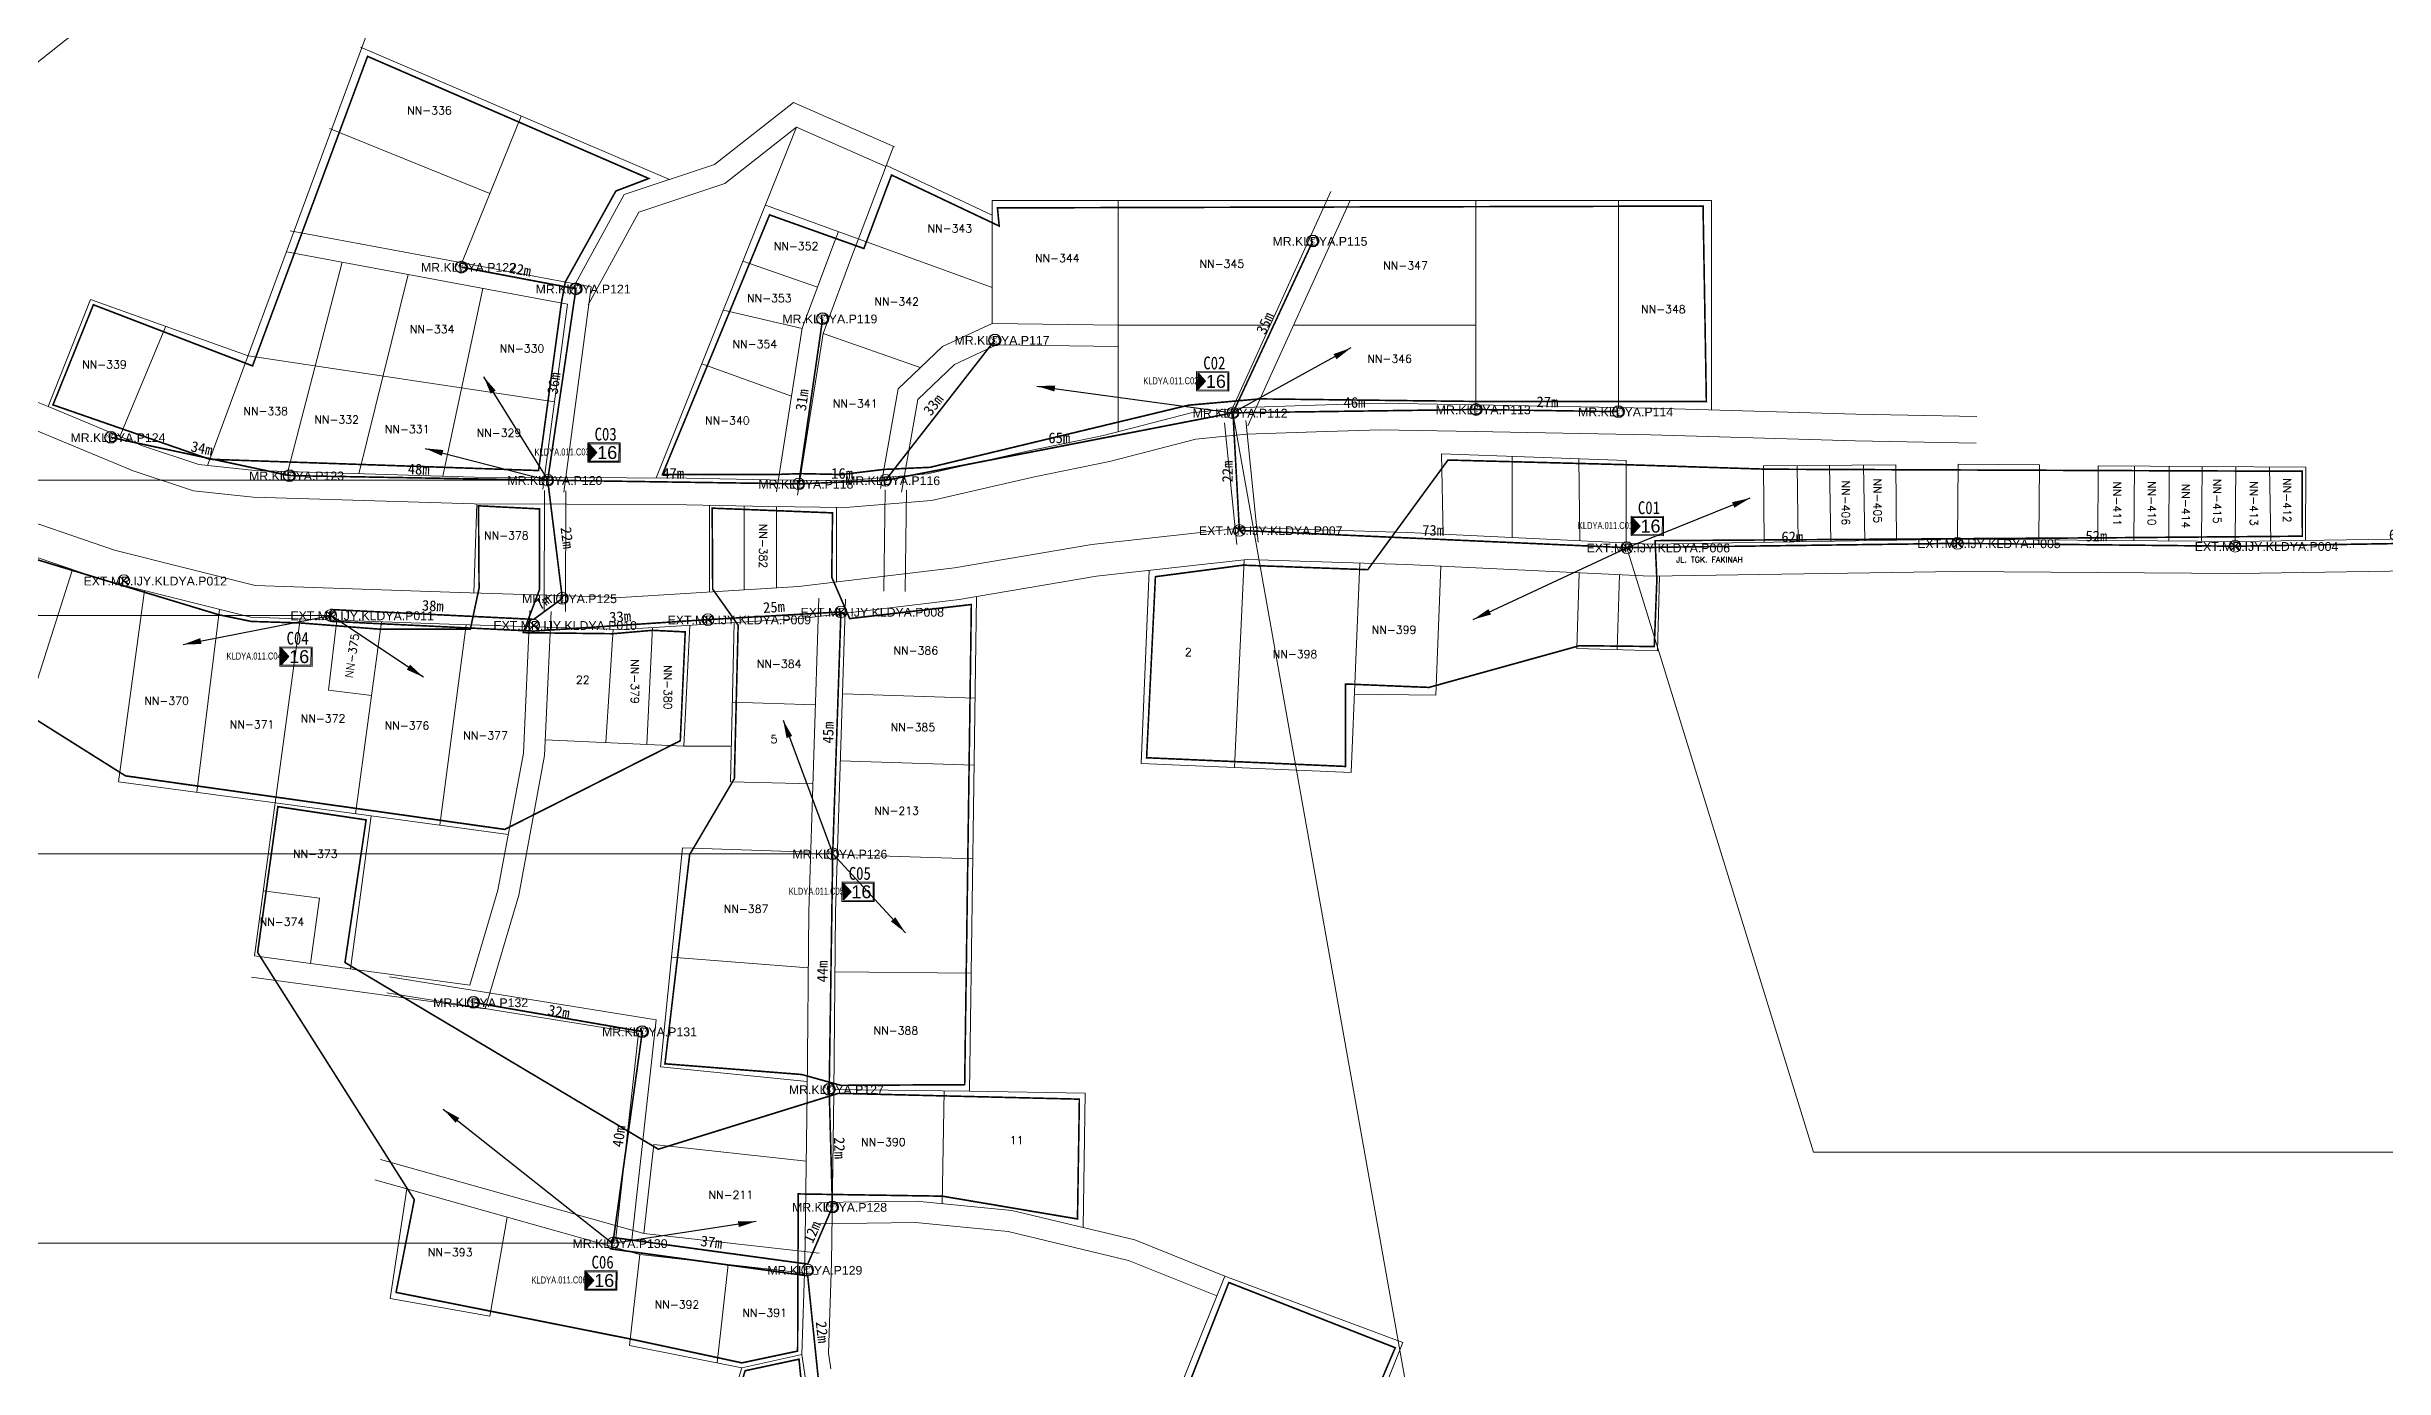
# Model space of a CAD drawing. Header units: millimetres. Extents: x 1060 to 24323, y -9832 to -6451.
# Drawn here: x 9547.8 to 9986, y -9070.9 to -8823.2 of the extents above; entities that cross this region are included whole.
import ezdxf
from ezdxf.enums import TextEntityAlignment as Align

# ---------------------------------------------------------------- set-up
doc = ezdxf.new("R2010")
doc.units = ezdxf.units.MM
doc.linetypes.add('PHANTOM2', pattern=[1.25, 0.625, -0.125, 0.125, -0.125, 0.125, -0.125])
for name, color, linetype, lineweight in [('Basic Map', 105, 'Continuous', 15), ('EXT POLE', 1, 'Continuous', 5), ('FAT', 30, 'Continuous', 5), ('FAT AREA', 134, 'PHANTOM2', 40), ('FAT_Info', 170, 'Continuous', 0), ('FO 24 CORE LINE C - FDT 1', 90, 'Continuous', 35), ('Garis Jalan', 225, 'Continuous', 15), ('Home Number', 6, 'Continuous', 5), ('JALAN', 7, 'Continuous', 25), ('NEW POLE 7m(3 inches)', 4, 'Continuous', 5), ('POLE ID', 1, 'Continuous', 5), ('SLING WIRE', 4, 'Continuous', 50), ('TEE RADIUS', 170, 'Continuous', 0)]:
    doc.layers.add(name, color=color, linetype=linetype, lineweight=lineweight)
doc.layers.add('DIMENSI', color=7, linetype='Continuous')
doc.layers.add('NEW POLE 7M 2.5INCH', color=212, linetype='Continuous')
doc.styles.add('Annotative', font='SimSun.ttf')
doc.styles.add('FS', font='SimSun.ttf', dxfattribs={"width": 0.7})
doc.styles.add('Mark', font='arial.ttf', dxfattribs={"width": 0.8, "height": 2.5})
doc.styles.add('Notes', font='arial.ttf', dxfattribs={"height": 3})
doc.styles.get("Standard").update_dxf_attribs({"font": 'simplex.shx'})
doc.styles.add('Title Block 3', font='dgn003.shx')
doc.styles.add('Title Block v21 - Default$0$Standard', font='arial.ttf')
doc.dimstyles.new('emr standard', dxfattribs={"dimtxt": 2, "dimasz": 0, "dimexe": 1.25, "dimexo": 0.0625, "dimtad": 1, "dimdec": 0, "dimzin": 1, "dimdsep": 46, "dimtxsty": 'Annotative', "dimblk": 'ARCHTICK', "dimcen": 0, "dimse1": 1, "dimse2": 1, "dimsd1": 1, "dimsd2": 1, "dimclrt": 256, "dimadec": 0, "dimazin": 0, "dimtfac": 1, "dimtdec": 0, "dimtmove": 2, "dimatfit": 3, "dimfxl": 1, "dimfxlon": 1, "dimtzin": 0, "dimarcsym": 0})

# ---------------------------------------------------------------- blocks, each defined once
blk = doc.blocks.new('*U54')
at = {"color": 0, "linetype": 'ByBlock', "lineweight": -2}
for points in [[(-1.58, 1.58), (1.58, -1.58)], [(-1.58, -1.58), (1.58, 1.58)]]:
    blk.add_lwpolyline(points, dxfattribs=at)
blk.add_circle((0, 0), 2.24, dxfattribs=at)
blk = doc.blocks.new('*U41')
at = {"color": 0, "linetype": 'ByBlock', "lineweight": -2}
blk.add_circle((0, 0), 2.24, dxfattribs=at)
at = {"color": 0, "linetype": 'ByBlock', "lineweight": -2, "style": 'Title Block 3', "width": 0.799091}
for s, p in [('NP7', (0, 0.62)), ("3'", (0, -1.27))]:
    blk.add_text(s, height=1.488, dxfattribs=at).set_placement(p, align=Align.MIDDLE_CENTER)
blk = doc.blocks.new('FAT')
h = blk.add_hatch(color=2)
h.dxf.hatch_style = 1
h.paths.add_polyline_path([(-4.25, 2), (-4.25, -2), (-2.4, 0)])
for points in [[(-4.5, 2.25), (3, 2.25), (3, -2.25), (-4.5, -2.25)], [(-4.25, 2), (2.75, 2), (2.75, -2), (-4.25, -2)]]:
    blk.add_lwpolyline(points, close=True)
at = {"color": 2}
blk.add_lwpolyline([(-4.25, 2), (-4.25, -2), (-2.4, 0)], close=True, dxfattribs=at)
at = {"color": 7}
blk.add_attdef('FAT', text='', height=3, dxfattribs=at).set_placement((0.18, 0), align=Align.MIDDLE_CENTER)
blk = doc.blocks.new('_ArchTick')
at = {"color": 0, "linetype": 'ByBlock', "const_width": 0.15}
blk.add_lwpolyline([(-0.5, -0.5), (0.5, 0.5)], dxfattribs=at)
blk = doc.blocks.new('*D1730')
at = {"layer": 'Defpoints', "color": 0, "transparency": 16777216}
for p in [(9958.09, -8916.3), (9958.09, -8916.81), (10019.86, -8915.79)]:
    blk.add_point(p, dxfattribs=at)
at = {"layer": 'DIMENSI', "transparency": 16777216, "insert": (9988.97, -8914.67), "char_height": 2, "attachment_point": 5, "style": 'Annotative'}
blk.add_mtext('62m', dxfattribs=at)
blk = doc.blocks.new('*D1731')
at = {"layer": 'Defpoints', "color": 0, "transparency": 16777216}
for p in [(9906.05, -8916.28), (9906.05, -8916.54), (9958.09, -8916.81)]:
    blk.add_point(p, dxfattribs=at)
at = {"layer": 'DIMENSI', "transparency": 16777216, "insert": (9932.07, -8914.92), "char_height": 2, "attachment_point": 5, "style": 'Annotative'}
blk.add_mtext('52m', dxfattribs=at)
blk = doc.blocks.new('*D1732')
at = {"layer": 'Defpoints', "color": 0, "transparency": 16777216}
for p in [(9844.06, -8916.68), (9844.06, -8917.09), (9906.05, -8916.28)]:
    blk.add_point(p, dxfattribs=at)
at = {"layer": 'DIMENSI', "transparency": 16777216, "insert": (9875.06, -8915.06), "char_height": 2, "attachment_point": 5, "style": 'Annotative'}
blk.add_mtext('62m', dxfattribs=at)
blk = doc.blocks.new('*D1733')
at = {"layer": 'Defpoints', "color": 0, "transparency": 16777216}
for p in [(9771.41, -8913.85), (9771.41, -8915.47), (9844.06, -8917.09)]:
    blk.add_point(p, dxfattribs=at)
at = {"layer": 'DIMENSI', "transparency": 16777216, "insert": (9807.73, -8913.84), "char_height": 2, "attachment_point": 5, "style": 'Annotative'}
blk.add_mtext('73m', dxfattribs=at)
blk = doc.blocks.new('*D1734')
at = {"layer": 'Defpoints', "color": 0, "transparency": 16777216}
for p in [(9770.21, -8891.81), (9770.81, -8891.81), (9771.41, -8913.85)]:
    blk.add_point(p, dxfattribs=at)
at = {"layer": 'DIMENSI', "transparency": 16777216, "insert": (9769.18, -8902.83), "char_height": 2, "attachment_point": 5, "rotation": 90, "style": 'Annotative'}
blk.add_mtext('22m', dxfattribs=at)
blk = doc.blocks.new('*D1735')
at = {"layer": 'Defpoints', "color": 0, "transparency": 16777216}
for p in [(9770.21, -8891.81), (9705.06, -8898.14), (9705.06, -8904.47)]:
    blk.add_point(p, dxfattribs=at)
at = {"layer": 'DIMENSI', "transparency": 16777216, "insert": (9737.64, -8896.52), "char_height": 2, "attachment_point": 5, "style": 'Annotative'}
blk.add_mtext('65m', dxfattribs=at)
blk = doc.blocks.new('*D1736')
at = {"layer": 'Defpoints', "color": 0, "transparency": 16777216}
for p in [(9688.8, -8904.8), (9705.06, -8904.47), (9688.8, -8905.13)]:
    blk.add_point(p, dxfattribs=at)
at = {"layer": 'DIMENSI', "transparency": 16777216, "insert": (9696.93, -8903.18), "char_height": 2, "attachment_point": 5, "style": 'Annotative'}
blk.add_mtext('16m', dxfattribs=at)
blk = doc.blocks.new('*D1737')
at = {"layer": 'Defpoints', "color": 0, "transparency": 16777216}
for p in [(9641.74, -8904.44), (9641.74, -8904.78), (9688.8, -8905.13)]:
    blk.add_point(p, dxfattribs=at)
at = {"layer": 'DIMENSI', "transparency": 16777216, "insert": (9665.27, -8903.16), "char_height": 2, "attachment_point": 5, "style": 'Annotative'}
blk.add_mtext('47m', dxfattribs=at)
blk = doc.blocks.new('*D1738')
at = {"layer": 'Defpoints', "color": 0, "transparency": 16777216}
for p in [(9641.74, -8904.44), (9644.48, -8926.59), (9645.15, -8926.51)]:
    blk.add_point(p, dxfattribs=at)
at = {"layer": 'DIMENSI', "transparency": 16777216, "insert": (9645.39, -8915.23), "char_height": 2, "attachment_point": 5, "rotation": 277.0638, "style": 'Annotative'}
blk.add_mtext('22m', dxfattribs=at)
blk = doc.blocks.new('*D1739')
at = {"layer": 'Defpoints', "color": 0, "transparency": 16777216}
for p in [(9644.48, -8926.59), (9639.12, -8930.52), (9639.12, -8930.52)]:
    blk.add_point(p, dxfattribs=at)
at = {"layer": 'DIMENSI', "transparency": 16777216, "insert": (9640.84, -8927.24), "char_height": 2, "attachment_point": 5, "rotation": 36.2073, "style": 'Annotative'}
blk.add_mtext('7m', dxfattribs=at)
blk = doc.blocks.new('*D1740')
at = {"layer": 'Defpoints', "color": 0, "transparency": 16777216}
for p in [(9601.12, -8928.68), (9601.12, -8928.68), (9639.12, -8930.52)]:
    blk.add_point(p, dxfattribs=at)
at = {"layer": 'DIMENSI', "transparency": 16777216, "insert": (9620.2, -8927.98), "char_height": 2, "attachment_point": 5, "rotation": 357.2395, "style": 'Annotative'}
blk.add_mtext('38m', dxfattribs=at)
blk = doc.blocks.new('*D1741')
at = {"layer": 'Defpoints', "color": 0, "transparency": 16777216}
for p in [(9671.78, -8930.56), (9671.78, -8930.56), (9639.07, -8932.72)]:
    blk.add_point(p, dxfattribs=at)
at = {"layer": 'DIMENSI', "transparency": 16777216, "insert": (9655.31, -8930.02), "char_height": 2, "attachment_point": 5, "rotation": 3.7721, "style": 'Annotative'}
blk.add_mtext('33m', dxfattribs=at)
blk = doc.blocks.new('*D1742')
at = {"layer": 'Defpoints', "color": 0, "transparency": 16777216}
for p in [(9671.78, -8930.56), (9696.71, -8929.12), (9696.71, -8929.12)]:
    blk.add_point(p, dxfattribs=at)
at = {"layer": 'DIMENSI', "transparency": 16777216, "insert": (9684.15, -8928.22), "char_height": 2, "attachment_point": 5, "rotation": 3.3059, "style": 'Annotative'}
blk.add_mtext('25m', dxfattribs=at)
blk = doc.blocks.new('*D1743')
at = {"layer": 'Defpoints', "color": 0, "transparency": 16777216}
for p in [(9696.71, -8929.12), (9695.17, -8974.45), (9695.17, -8974.45)]:
    blk.add_point(p, dxfattribs=at)
at = {"layer": 'DIMENSI', "transparency": 16777216, "insert": (9694.32, -8951.73), "char_height": 2, "attachment_point": 5, "rotation": 88.0659, "style": 'Annotative'}
blk.add_mtext('45m', dxfattribs=at)
blk = doc.blocks.new('*D1744')
at = {"layer": 'Defpoints', "color": 0, "transparency": 16777216}
for p in [(9695.17, -8974.45), (9694.51, -9018.59), (9694.51, -9018.59)]:
    blk.add_point(p, dxfattribs=at)
at = {"layer": 'DIMENSI', "transparency": 16777216, "insert": (9693.22, -8996.5), "char_height": 2, "attachment_point": 5, "rotation": 89.1407, "style": 'Annotative'}
blk.add_mtext('44m', dxfattribs=at)
blk = doc.blocks.new('*D1745')
at = {"layer": 'Defpoints', "color": 0, "transparency": 16777216}
for p in [(9694.51, -9018.59), (9695.11, -9040.65), (9695.14, -9040.65)]:
    blk.add_point(p, dxfattribs=at)
at = {"layer": 'DIMENSI', "transparency": 16777216, "insert": (9696.46, -9029.58), "char_height": 2, "attachment_point": 5, "rotation": 271.5536, "style": 'Annotative'}
blk.add_mtext('22m', dxfattribs=at)
blk = doc.blocks.new('*D1746')
at = {"layer": 'Defpoints', "color": 0, "transparency": 16777216}
for p in [(9695.11, -9040.65), (9690.48, -9051.34), (9690.48, -9051.34)]:
    blk.add_point(p, dxfattribs=at)
at = {"layer": 'DIMENSI', "transparency": 16777216, "insert": (9691.3, -9045.35), "char_height": 2, "attachment_point": 5, "rotation": 66.5608, "style": 'Annotative'}
blk.add_mtext('12m', dxfattribs=at)
blk = doc.blocks.new('*D1747')
at = {"layer": 'Defpoints', "color": 0, "transparency": 16777216}
for p in [(9653.96, -9046.35), (9653.96, -9046.35), (9690.48, -9051.34)]:
    blk.add_point(p, dxfattribs=at)
at = {"layer": 'DIMENSI', "transparency": 16777216, "insert": (9672.44, -9047.23), "char_height": 2, "attachment_point": 5, "rotation": 352.2115, "style": 'Annotative'}
blk.add_mtext('37m', dxfattribs=at)
blk = doc.blocks.new('*D1748')
at = {"layer": 'Defpoints', "color": 0, "transparency": 16777216}
for p in [(9690.48, -9053.54), (9692.69, -9074.97), (9692.69, -9074.97)]:
    blk.add_point(p, dxfattribs=at)
at = {"layer": 'DIMENSI', "transparency": 16777216, "insert": (9693.2, -9064.09), "char_height": 2, "attachment_point": 5, "rotation": 275.907, "style": 'Annotative'}
blk.add_mtext('22m', dxfattribs=at)
blk = doc.blocks.new('*D1825')
at = {"layer": 'Defpoints', "color": 0, "transparency": 16777216}
for p in [(9815.79, -8891.19), (9815.79, -8891.19), (9770.21, -8891.81)]:
    blk.add_point(p, dxfattribs=at)
at = {"layer": 'DIMENSI', "transparency": 16777216, "insert": (9792.98, -8889.88), "char_height": 2, "attachment_point": 5, "rotation": 0.7827, "style": 'Annotative'}
blk.add_mtext('46m', dxfattribs=at)
blk = doc.blocks.new('*D1826')
at = {"layer": 'Defpoints', "color": 0, "transparency": 16777216}
for p in [(9815.79, -8891.19), (9842.48, -8891.59), (9842.48, -8891.59)]:
    blk.add_point(p, dxfattribs=at)
at = {"layer": 'DIMENSI', "transparency": 16777216, "insert": (9829.16, -8889.77), "char_height": 2, "attachment_point": 5, "rotation": 359.1351, "style": 'Annotative'}
blk.add_mtext('27m', dxfattribs=at)
blk = doc.blocks.new('*D1827')
at = {"layer": 'Defpoints', "color": 0, "transparency": 16777216}
for p in [(9785.18, -8859.62), (9785.18, -8859.62), (9770.21, -8891.81)]:
    blk.add_point(p, dxfattribs=at)
at = {"layer": 'DIMENSI', "transparency": 16777216, "insert": (9776.22, -8875.03), "char_height": 2, "attachment_point": 5, "rotation": 65.0664, "style": 'Annotative'}
blk.add_mtext('35m', dxfattribs=at)
blk = doc.blocks.new('*D1828')
at = {"layer": 'Defpoints', "color": 0, "transparency": 16777216}
for p in [(9725.57, -8878.18), (9725.57, -8878.18), (9705.06, -8904.47)]:
    blk.add_point(p, dxfattribs=at)
at = {"layer": 'DIMENSI', "transparency": 16777216, "insert": (9714.04, -8890.32), "char_height": 2, "attachment_point": 5, "rotation": 52.0423, "style": 'Annotative'}
blk.add_mtext('33m', dxfattribs=at)
blk = doc.blocks.new('*D1829')
at = {"layer": 'Defpoints', "color": 0, "transparency": 16777216}
for p in [(9693.29, -8874.16), (9693.29, -8874.16), (9688.8, -8905.13)]:
    blk.add_point(p, dxfattribs=at)
at = {"layer": 'DIMENSI', "transparency": 16777216, "insert": (9689.44, -8889.41), "char_height": 2, "attachment_point": 5, "rotation": 81.7398, "style": 'Annotative'}
blk.add_mtext('31m', dxfattribs=at)
blk = doc.blocks.new('*D1830')
at = {"layer": 'Defpoints', "color": 0, "transparency": 16777216}
for p in [(9625.54, -8864.51), (9647.03, -8868.57), (9647.03, -8868.57)]:
    blk.add_point(p, dxfattribs=at)
at = {"layer": 'DIMENSI', "transparency": 16777216, "insert": (9636.59, -8864.94), "char_height": 2, "attachment_point": 5, "rotation": 349.2953, "style": 'Annotative'}
blk.add_mtext('22m', dxfattribs=at)
blk = doc.blocks.new('*D1831')
at = {"layer": 'Defpoints', "color": 0, "transparency": 16777216}
for p in [(9647.03, -8868.57), (9641.74, -8904.44), (9641.86, -8904.45)]:
    blk.add_point(p, dxfattribs=at)
at = {"layer": 'DIMENSI', "transparency": 16777216, "insert": (9642.9, -8886.28), "char_height": 2, "attachment_point": 5, "rotation": 81.6068, "style": 'Annotative'}
blk.add_mtext('36m', dxfattribs=at)
blk = doc.blocks.new('*D1832')
at = {"layer": 'Defpoints', "color": 0, "transparency": 16777216}
for p in [(9559.83, -8896.42), (9593.29, -8903.65), (9593.31, -8903.58)]:
    blk.add_point(p, dxfattribs=at)
at = {"layer": 'DIMENSI', "transparency": 16777216, "insert": (9576.89, -8898.47), "char_height": 2, "attachment_point": 5, "rotation": 347.9185, "style": 'Annotative'}
blk.add_mtext('34m', dxfattribs=at)
blk = doc.blocks.new('*D1833')
at = {"layer": 'Defpoints', "color": 0, "transparency": 16777216}
for p in [(9593.31, -8903.58), (9641.74, -8904.44), (9641.74, -8904.44)]:
    blk.add_point(p, dxfattribs=at)
at = {"layer": 'DIMENSI', "transparency": 16777216, "insert": (9617.55, -8902.39), "char_height": 2, "attachment_point": 5, "rotation": 358.99, "style": 'Annotative'}
blk.add_mtext('48m', dxfattribs=at)
blk = doc.blocks.new('*D1834')
at = {"layer": 'Defpoints', "color": 0, "transparency": 16777216}
for p in [(9627.82, -9002.3), (9659.37, -9008.36), (9659.47, -9007.77)]:
    blk.add_point(p, dxfattribs=at)
at = {"layer": 'DIMENSI', "transparency": 16777216, "insert": (9643.82, -9004.03), "char_height": 2, "attachment_point": 5, "rotation": 350.2038, "style": 'Annotative'}
blk.add_mtext('32m', dxfattribs=at)
blk = doc.blocks.new('*D1835')
at = {"layer": 'Defpoints', "color": 0, "transparency": 16777216}
for p in [(9659.47, -9007.77), (9653.96, -9047.45), (9653.96, -9047.45)]:
    blk.add_point(p, dxfattribs=at)
at = {"layer": 'DIMENSI', "transparency": 16777216, "insert": (9655.1, -9027.38), "char_height": 2, "attachment_point": 5, "rotation": 82.0937, "style": 'Annotative'}
blk.add_mtext('40m', dxfattribs=at)

msp = doc.modelspace()

# ---------------------------------------------------------------- linework, layer by layer
at = {"layer": 'Basic Map'}
msp.add_line((9628.42, -8908.86), (9627.91, -8925.56), dxfattribs=at)
for points in [[(9577.95, -8901.68), (9614.54, -8802.68)], [(9606.65, -8823.3), (9664.55, -8848.09)], [(9600.82, -8838.54), (9630.87, -8850.74)], [(9625.61, -8863.7), (9636.77, -8836.2)], [(9688.4, -8838.29), (9662.09, -8904.02)], [(9699.98, -8859.23), (9706.57, -8841.91)], [(9705.23, -8845.44), (9725.04, -8854.79)], [(9725.04, -8852.01), (9859.92, -8852.01)], [(9725.04, -8875.06), (9725.04, -8852.01)], [(9748.67, -8895.34), (9748.67, -8852.01)], [(9815.72, -8890.29), (9815.72, -8852.01)], [(9842.46, -8890.8), (9842.46, -8852.01)], [(9859.92, -8891.27), (9859.92, -8852.01)], [(9725.04, -8868.3), (9682.54, -8852.92)], [(9603.21, -8863.61), (9593.01, -8902.8)], [(9678.35, -8863.41), (9692.33, -8868.25)], [(9615.6, -8865.91), (9606.33, -8903.22)], [(9629.57, -8868.5), (9622.08, -8903.68)], [(9548.06, -8890.63), (9556.04, -8870.56)], [(9556.04, -8870.56), (9585.55, -8881.12)], [(9674.69, -8872.55), (9689.46, -8876.02)], [(9561.52, -8896.25), (9570.14, -8875.6)], [(9693.36, -8876.94), (9711.58, -8883.35)], [(9748.72, -8875.38), (9777.17, -8875.38)], [(9781.57, -8875.38), (9815.72, -8875.38)], [(9585.55, -8881.12), (9642.99, -8889.74)], [(9670.64, -8882.66), (9687.45, -8888.71)], [(9809.59, -8914.59), (9809.29, -8899.47), (9843.95, -8900.73), (9843.92, -8916.22)], [(9822.58, -8899.95), (9822.56, -8915.21)], [(9835.04, -8900.4), (9835.23, -8915.81)], [(9869.77, -8916.1), (9869.66, -8901.77), (9894.48, -8901.59), (9894.59, -8915.71)], [(9875.97, -8901.72), (9876.2, -8916)], [(9882.07, -8901.68), (9882.3, -8915.9)], [(9888.43, -8901.63), (9888.66, -8915.8)], [(9906.04, -8915.52), (9906.15, -8901.44), (9921.43, -8901.56), (9921.32, -8915.64)], [(9932.33, -8915.73), (9932.42, -8901.73), (9971.37, -8901.97), (9971.28, -8915.73)], [(9939.24, -8901.77), (9939.13, -8915.78)], [(9945.75, -8901.81), (9945.64, -8915.83)], [(9951.89, -8901.85), (9951.78, -8915.88)], [(9958.24, -8901.89), (9958.13, -8915.93)], [(9964.54, -8901.92), (9964.76, -8915.84)], [(9672.07, -8925.38), (9672.07, -8909.15)], [(9678.58, -8925.01), (9678.58, -8909.29)], [(9684.62, -8924.65), (9684.62, -8909.41)], [(9695.89, -8923.51), (9695.89, -8909.54)], [(9552.65, -8921.17), (9543.83, -8948.87), (9524.17, -8942.61), (9533.67, -8914.71)], [(9793.98, -8919.98), (9792.36, -8959.19), (9752.99, -8957.55), (9754.49, -8921.33)], [(9770.49, -8958.28), (9772.29, -8919.35)], [(9792.97, -8944.51), (9808.24, -8944.71), (9809.15, -8920.57)], [(9850.16, -8922.42), (9849.77, -8936.41), (9834.67, -8935.95), (9835.1, -8921.81)], [(9842.22, -8936.18), (9842.7, -8922.17)], [(9590.63, -8964.91), (9561.29, -8960.94), (9566.15, -8925.12)], [(9722.15, -8926.26), (9720.79, -9018.96), (9695.36, -9018.59)], [(9575.96, -8962.92), (9580.23, -8928.66)], [(9590.63, -8964.91), (9595.3, -8930.45)], [(9608.7, -8944.76), (9600.67, -8943.81), (9602.22, -8930.69)], [(9610.56, -8930.98), (9605.69, -8966.95)], [(9676.68, -8931.1), (9676.02, -8960.99), (9691.44, -8961.33)], [(9621.49, -8969.09), (9626.44, -8931.52)], [(9668.41, -8931.61), (9667.28, -8954.27), (9641.29, -8953.08)], [(9652.66, -8953.6), (9654.01, -8932.36)], [(9660.3, -8953.95), (9661.37, -8932.04)], [(9676.35, -8946.05), (9691.91, -8946.55)], [(9721.87, -8945.29), (9696.98, -8944.49)], [(9667.28, -8954.27), (9676.17, -8954.27)], [(9721.69, -8957.81), (9696.58, -8957)], [(9586.74, -8993.58), (9590.63, -8964.91), (9608.64, -8967.35), (9604.75, -8996.03)], [(9608.64, -8967.35), (9634.34, -8970.83)], [(9690.37, -9017.1), (9662.88, -9014.35), (9666.98, -8973.36), (9691.03, -8974.13)], [(9721.43, -8975.41), (9696.01, -8974.59)], [(9588.4, -8981.36), (9598.93, -8982.79), (9597.27, -8995.01)], [(9664.93, -8993.85), (9690.57, -8995.81)], [(9721.12, -8996.82), (9695.56, -8996.58)], [(9716.04, -9018.89), (9715.71, -9040.03)], [(9720.79, -9018.96), (9742.52, -9019.28), (9742.15, -9044.5)], [(9659.76, -9045.63), (9661.63, -9028.93), (9690.19, -9032.03)], [(9634.15, -9042.56), (9630.88, -9061.1), (9612.18, -9057.79), (9615.34, -9037.26)], [(9658.99, -9049.57), (9657.09, -9066.62), (9678.15, -9070.75)], [(9673.53, -9069.85), (9675.59, -9051.42)], [(9689.4, -9068.29), (9678.15, -9070.75), (9669.81, -9097.89)]]:
    msp.add_lwpolyline(points, dxfattribs=at)
msp.add_lwpolyline([(9768.66, -9053.58), (9755.45, -9086.53), (9788.54, -9099.81), (9802.07, -9066.05)], close=True, dxfattribs=at)
at = {"layer": 'FAT AREA', "ltscale": 10, "const_width": 0.3}
for points in [[(9556.56, -8871.56), (9586.4, -8883.02), (9607.96, -8825.01), (9660.69, -8847.9), (9654.51, -8850.25), (9646.16, -8865.27), (9645.03, -8867.3), (9644.3, -8871.24), (9640.02, -8902.63), (9578.38, -8900.52), (9548.99, -8890.32), (9556.56, -8871.56)], [(9663.25, -8903.36), (9683.33, -8854.72), (9701.01, -8861.02), (9706.2, -8847.25), (9726.38, -8856.81), (9726.06, -8853.41), (9858.34, -8853.07), (9858.96, -8889.68), (9815.72, -8889.68), (9775.29, -8889.2), (9770.71, -8889.6), (9761.88, -8890.38), (9713.44, -8902.02), (9708.88, -8902.23), (9704.78, -8902.42), (9696.89, -8903.37), (9689.21, -8903.21), (9685.14, -8903.35), (9663.25, -8903.36)], [(9754.02, -8956.45), (9755.67, -8922.52), (9772.11, -8920.36), (9795.48, -8921.21), (9810.52, -8900.66), (9843.09, -8901.51), (9870.35, -8902.38), (9970.66, -8902.77), (9970.69, -8914.93), (9933.96, -8915.23), (9849.35, -8915.77), (9849.68, -8923), (9849.2, -8935.61), (9835.18, -8935.45), (9806.95, -8943.27), (9791.29, -8942.63), (9791.32, -8958.08), (9754.02, -8956.45)], [(9524.7, -8942.32), (9544.05, -8948.19), (9562.57, -8959.84), (9633.68, -8969.88), (9666.59, -8953.27), (9667.52, -8932.87), (9661.34, -8932.57), (9653.95, -8933.21), (9637.15, -8933.01), (9640.22, -8924.89), (9640.19, -8909.82), (9628.76, -8909.24), (9628.87, -8924.66), (9627.24, -8932.33), (9610.38, -8932.37), (9602.1, -8931.72), (9595.2, -8931.18), (9586.2, -8930.91), (9580.1, -8929.66), (9534.35, -8915.8), (9524.7, -8942.32)], [(9663.72, -9013.8), (9668.35, -8974.6), (9676.73, -8960.37), (9677.44, -8931.6), (9672.67, -8924.86), (9672.57, -8909.68), (9695.13, -8910.56), (9694.99, -8922.63), (9698.35, -8930.37), (9721.16, -8927.74), (9719.91, -9017.72), (9696.68, -9017.84), (9689.36, -9015.81), (9663.72, -9013.8)], [(9591.16, -8965.61), (9587.35, -8992.94), (9616.73, -9039.27), (9613.31, -9056.64), (9657.23, -9065.37), (9673.64, -9068.88), (9678.14, -9069.85), (9688.59, -9067.64), (9688.71, -9038.19), (9715.73, -9038.61), (9741.06, -9042.88), (9741.41, -9020.43), (9696.23, -9019.34), (9662.48, -9029.81), (9603.73, -8994.82), (9607.69, -8968.1), (9591.16, -8965.61)], [(9678.76, -9071.32), (9670.1, -9098.72), (9666.73, -9097.66), (9659.56, -9122.43), (9686.95, -9132.02), (9723.51, -9120.46), (9726.56, -9096.99), (9787.69, -9097.45), (9800.63, -9067.01), (9769.44, -9054.79), (9761.25, -9075.59), (9711.44, -9085.13), (9702.44, -9081.83), (9691.36, -9077.24), (9689.25, -9073.23), (9688.85, -9069.16), (9678.76, -9071.32)]]:
    msp.add_lwpolyline(points, dxfattribs=at)
at = {"layer": 'FAT_Info'}
for points in [[(9770.21, -8891.81), (9810.09, -9115.89), (10305.23, -9115.89)], [(9641.74, -8904.44), (9251.18, -8904.44), (9251.18, -9266.54)], [(9844.06, -8917.09), (9879.02, -9030.35), (10305.23, -9030.35)], [(9601.06, -8929.78), (9302.46, -8929.78), (9302.46, -9266.54)], [(9695.17, -8974.45), (9423.66, -8974.45), (9423.66, -9266.54)], [(9653.93, -9047.42), (9538, -9047.42), (9538, -9266.54)]]:
    msp.add_lwpolyline(points, dxfattribs=at)
at = {"layer": 'FO 24 CORE LINE C - FDT 1', "const_width": 0.3}
msp.add_lwpolyline([(10019.86, -8915.79), (9958.09, -8916.81), (9906.05, -8916.28), (9844.06, -8917.09), (9771.41, -8913.85), (9770.21, -8891.81), (9705.06, -8904.47), (9688.8, -8905.13), (9641.74, -8904.44), (9644.48, -8926.59), (9639.12, -8930.52), (9601.12, -8928.68), (9601.01, -8930.88), (9639.07, -8932.72), (9671.78, -8930.56), (9696.71, -8929.12), (9695.17, -8974.45), (9694.51, -9018.59), (9695.11, -9040.65), (9690.48, -9051.34), (9653.96, -9046.35), (9653.66, -9048.5), (9690.48, -9053.54), (9692.69, -9074.97)], dxfattribs=at)
at = {"layer": 'Garis Jalan'}
for p, q in [((9556.76, -8817.64), (9545.04, -8826.95)), ((9673.02, -8845.28), (9687.82, -8833.66)), ((9687.82, -8833.66), (9706.76, -8841.99)), ((9674.94, -8848.85), (9688.4, -8838.29)), ((9688.4, -8838.29), (9705.15, -8845.65)), ((9656.08, -8850.91), (9673.02, -8845.28)), ((9645.81, -8869.66), (9656.08, -8850.91)), ((9658.83, -8854.21), (9674.94, -8848.85)), ((9769.35, -8892.6), (9788.53, -8850.36)), ((9772.99, -8894.25), (9792.18, -8852.01)), ((9649.31, -8871.58), (9658.83, -8854.21)), ((9649.9, -8868.21), (9593.47, -8857.73)), ((9689.47, -8875.92), (9695.19, -8860.57)), ((9695.19, -8860.57), (9696.24, -8857.81)), ((9698.93, -8861.98), (9699.98, -8859.23)), ((9645.43, -8871.45), (9592.74, -8861.66)), ((9693.36, -8876.94), (9698.93, -8861.98)), ((9644.77, -8906.66), (9649.9, -8868.21)), ((9640.81, -8906.13), (9645.43, -8871.45)), ((9684.62, -8906.62), (9689.47, -8875.92)), ((9688.57, -8907.24), (9693.36, -8876.94)), ((9715.73, -8879.39), (9725.04, -8875.06)), ((9725.04, -8875.06), (9748.72, -8875.38)), ((9528.69, -8882.94), (9548.06, -8890.63)), ((9707.43, -8887.31), (9715.73, -8879.39)), ((9711.14, -8889.3), (9718.01, -8882.74)), ((9718.01, -8882.74), (9725.9, -8879.07)), ((9725.9, -8879.07), (9748.67, -8879.38)), ((9704.15, -8905.99), (9707.43, -8887.31)), ((9548.06, -8890.63), (9565.74, -8898.01)), ((9708.09, -8906.68), (9711.14, -8889.3)), ((9762.37, -8891.81), (9772.37, -8890.79)), ((9772.37, -8890.79), (9785.65, -8890.39)), ((9785.65, -8890.39), (9797.77, -8890.03)), ((9797.77, -8890.03), (9815.72, -8890.29)), ((9815.72, -8890.29), (9848.67, -8890.92)), ((9848.67, -8890.92), (9863.62, -8891.38)), ((9863.62, -8891.38), (9887, -8892.08)), ((9546.17, -8895.27), (9563.99, -8902.7)), ((9731.96, -8898.92), (9745.94, -8896.04)), ((9745.94, -8896.04), (9762.37, -8891.81)), ((9763.25, -8896.75), (9772.7, -8895.79)), ((9770.93, -8916.49), (9768.61, -8893.69)), ((9774.91, -8916.08), (9772.59, -8893.28)), ((9772.7, -8895.79), (9785.8, -8895.39)), ((9785.8, -8895.39), (9797.81, -8895.03)), ((9797.81, -8895.03), (9815.64, -8895.29)), ((9815.64, -8895.29), (9848.55, -8895.92)), ((9848.55, -8895.92), (9863.47, -8896.38)), ((9887, -8892.08), (9909.65, -8892.5)), ((9565.74, -8898.01), (9576.35, -8901.52)), ((9712.93, -8903.27), (9731.96, -8898.92)), ((9747.06, -8900.91), (9763.25, -8896.75)), ((9863.47, -8896.38), (9886.88, -8897.08)), ((9886.88, -8897.08), (9909.55, -8897.5)), ((9563.99, -8902.7), (9575.3, -8906.43)), ((9576.35, -8901.52), (9586.86, -8902.6)), ((9586.86, -8902.6), (9599.16, -8903.01)), ((9599.16, -8903.01), (9628, -8903.86)), ((9628, -8903.86), (9645.32, -8903.91)), ((9645.32, -8903.91), (9667.85, -8904.06)), ((9667.85, -8904.06), (9683.3, -8904.39)), ((9683.3, -8904.39), (9697.37, -8904.55)), ((9697.37, -8904.55), (9712.93, -8903.27)), ((9713.7, -8908.22), (9733.02, -8903.8)), ((9733.02, -8903.8), (9747.06, -8900.91)), ((9560.55, -8917.52), (9526.66, -8905.98)), ((9575.3, -8906.43), (9586.52, -8907.59)), ((9586.52, -8907.59), (9599.01, -8908)), ((9599.01, -8908), (9627.92, -8908.86)), ((9627.92, -8908.86), (9645.3, -8908.91)), ((9641.05, -8929.02), (9641.12, -8906.39)), ((9645.05, -8929.03), (9645.12, -8906.41)), ((9645.3, -8908.91), (9667.78, -8909.06)), ((9667.78, -8909.06), (9683.22, -8909.39)), ((9697.55, -8909.56), (9713.7, -8908.22)), ((9704.76, -8925.21), (9705.02, -8906.24)), ((9708.76, -8925.27), (9709.02, -8906.29)), ((9558.84, -8923.28), (9524.6, -8911.62)), ((9683.22, -8909.39), (9697.55, -8909.56)), ((9772.61, -8913.28), (9743.78, -8916.48)), ((9802.9, -8914.27), (9772.61, -8913.28)), ((9586.92, -8924.16), (9560.55, -8917.52)), ((9743.78, -8916.48), (9718.03, -8920.88)), ((9848.53, -8916.44), (9802.9, -8914.27)), ((9906.04, -8915.52), (9848.53, -8916.44)), ((9958.63, -8915.94), (9906.04, -8915.52)), ((10033.86, -8914.72), (9958.63, -8915.94)), ((9718.03, -8920.88), (9688.73, -8924.36)), ((9772.85, -8919.29), (9744.62, -8922.42)), ((9802.66, -8920.26), (9772.85, -8919.29)), ((9848.43, -8922.45), (9802.66, -8920.26)), ((9906.06, -8921.52), (9848.43, -8922.45)), ((9958.65, -8921.94), (9906.06, -8921.52)), ((10033.92, -8920.72), (9958.65, -8921.94)), ((9586.08, -8930.13), (9558.84, -8923.28)), ((9625.21, -8925.48), (9586.92, -8924.16)), ((9655.42, -8926.4), (9625.21, -8925.48)), ((9688.73, -8924.36), (9655.42, -8926.4)), ((9692.55, -8926.55), (9690.67, -8985.28)), ((9697.55, -8926.71), (9695.67, -8985.38)), ((9744.62, -8922.42), (9718.88, -8926.82)), ((9625.02, -8931.47), (9586.08, -8930.13)), ((9638.4, -8928.85), (9637.17, -8955.59)), ((9642.4, -8929.03), (9641.15, -8956.05)), ((9689.27, -8930.33), (9655.51, -8932.4)), ((9718.88, -8926.82), (9689.27, -8930.33)), ((9655.51, -8932.4), (9625.02, -8931.47)), ((9637.17, -8955.59), (9632.41, -8981.29)), ((9641.15, -8956.05), (9636.3, -8982.22)), ((9632.41, -8981.29), (9627.16, -8999.06)), ((9636.3, -8982.22), (9630.02, -9003.49)), ((9690.67, -8985.28), (9690.36, -9019.22)), ((9695.67, -8985.38), (9695.36, -9019.27)), ((9627.16, -8999.06), (9586.74, -8993.58)), ((9630.02, -9003.49), (9586.2, -8997.55)), ((9658.78, -9008.09), (9611.58, -9000.48)), ((9662.08, -9005.59), (9612.06, -8997.52)), ((9657.48, -9046.81), (9662.08, -9005.59)), ((9654.5, -9046.47), (9658.78, -9008.09)), ((9690.36, -9019.22), (9689.93, -9051.01)), ((9695.36, -9019.27), (9694.93, -9051.12)), ((9659.76, -9045.63), (9610.4, -9031.71)), ((9658.99, -9049.57), (9609.31, -9035.56)), ((9692.53, -9039.79), (9710.88, -9039.56)), ((9710.88, -9039.56), (9728.74, -9041.28)), ((9692.58, -9043.79), (9710.71, -9043.57)), ((9710.71, -9043.57), (9728.08, -9045.24)), ((9728.74, -9041.28), (9751.81, -9046.82)), ((9692.65, -9049.3), (9659.76, -9045.63)), ((9728.08, -9045.24), (9750.6, -9050.64)), ((9751.81, -9046.82), (9768.66, -9053.58)), ((9692.21, -9053.27), (9658.99, -9049.57)), ((9689.93, -9051.01), (9689.4, -9068.29)), ((9694.93, -9051.12), (9694.41, -9068)), ((9750.6, -9050.64), (9767.17, -9057.29)), ((9689.4, -9068.29), (9690.06, -9072.82)), ((9694.41, -9068), (9694.84, -9070.95))]:
    msp.add_line(p, q, dxfattribs=at)
at = {"layer": 'SLING WIRE', "const_width": 0.3}
for points in [[(9770.21, -8891.81), (9785.18, -8859.62)], [(9625.54, -8864.51), (9647.03, -8868.57), (9641.74, -8904.44)], [(9688.8, -8905.13), (9693.29, -8874.16)], [(9705.06, -8904.47), (9725.57, -8878.18)], [(9770.21, -8891.81), (9815.79, -8891.19), (9842.48, -8891.59)], [(9559.83, -8896.42), (9593.31, -8903.58), (9641.74, -8904.44)], [(9627.82, -9002.3), (9659.47, -9007.77), (9653.96, -9047.45)]]:
    msp.add_lwpolyline(points, dxfattribs=at)

# ---------------------------------------------------------------- block references
at = {"layer": 'EXT POLE', "xscale": 0.4917860914719293, "yscale": 0.4917860914719293, "zscale": 0.4917860914719293}
for p in [(9771.41, -8913.85), (9844.06, -8917.09), (9906.05, -8916.28), (9958.09, -8916.81), (9562.27, -8923.28), (9601.06, -8929.78), (9639.12, -8931.62), (9671.78, -8930.56), (9696.71, -8929.12)]:
    msp.add_blockref('*U54', p, dxfattribs=at)
at = {"layer": 'FAT'}
ref = msp.add_blockref('FAT', (9767.01, -8885.92), dxfattribs=dict(at, xscale=0.8061780738945727, yscale=0.8061780738945727, zscale=0.8061780738945727, rotation=359.6199770086993))
ref.add_attrib('FAT', '16', dxfattribs={"layer": '0', "color": 7, "height": 2.42, "rotation": 0.3696, "style": 'Title Block v21 - Default$0$Standard'}).set_placement((9767.01, -8885.92), align=Align.MIDDLE_CENTER)
ref = msp.add_blockref('FAT', (9652.89, -8899.26), dxfattribs=dict(at, xscale=0.8061780738945727, yscale=0.8061780738945727, zscale=0.8061780738945727, rotation=359.6199770086993))
ref.add_attrib('FAT', '16', dxfattribs={"layer": '0', "color": 7, "height": 2.42, "rotation": 0.3696, "style": 'Title Block v21 - Default$0$Standard'}).set_placement((9652.89, -8899.26), align=Align.MIDDLE_CENTER)
ref = msp.add_blockref('FAT', (9848.49, -8913.04), dxfattribs=dict(at, xscale=0.8061780738945727, yscale=0.8061780738945727, zscale=0.8061780738945727, rotation=359.6199770086993))
ref.add_attrib('FAT', '16', dxfattribs={"layer": '0', "color": 7, "height": 2.42, "rotation": 0.3696, "style": 'Title Block v21 - Default$0$Standard'}).set_placement((9848.49, -8913.04), align=Align.MIDDLE_CENTER)
ref = msp.add_blockref('FAT', (9595.15, -8937.5), dxfattribs=dict(at, xscale=0.8061780738945727, yscale=0.8061780738945727, zscale=0.8061780738945727, rotation=359.6199770086993))
ref.add_attrib('FAT', '16', dxfattribs={"layer": '0', "color": 7, "height": 2.42, "rotation": 0.3696, "style": 'Title Block v21 - Default$0$Standard'}).set_placement((9595.15, -8937.5), align=Align.MIDDLE_CENTER)
ref = msp.add_blockref('FAT', (9700.54, -8981.57), dxfattribs=dict(at, xscale=0.8061780738945727, yscale=0.8061780738945727, zscale=0.8061780738945727, rotation=359.6199770086993))
ref.add_attrib('FAT', '16', dxfattribs={"layer": '0', "color": 7, "height": 2.42, "rotation": 0.3696, "style": 'Title Block v21 - Default$0$Standard'}).set_placement((9700.54, -8981.57), align=Align.MIDDLE_CENTER)
ref = msp.add_blockref('FAT', (9652.32, -9054.42), dxfattribs=dict(at, xscale=0.8061780738945727, yscale=0.8061780738945727, zscale=0.8061780738945727, rotation=359.6199770086993))
ref.add_attrib('FAT', '16', dxfattribs={"layer": '0', "color": 7, "height": 2.42, "rotation": 0.3696, "style": 'Title Block v21 - Default$0$Standard'}).set_placement((9652.32, -9054.42), align=Align.MIDDLE_CENTER)
at = {"layer": 'NEW POLE 7M 2.5INCH', "xscale": 0.4917860914719293, "yscale": 0.4917860914719293, "zscale": 0.4917860914719293}
for p in [(9785.18, -8859.62), (9625.54, -8864.51), (9647.03, -8868.57), (9693.29, -8874.16), (9725.57, -8878.18), (9815.79, -8891.19), (9842.48, -8891.59), (9559.83, -8896.42), (9593.31, -8903.58), (9627.82, -9002.3), (9659.47, -9007.77), (9694.51, -9018.59), (9695.11, -9040.65)]:
    msp.add_blockref('*U41', p, dxfattribs=at)
at = {"layer": 'NEW POLE 7m(3 inches)', "xscale": 0.4917860914719293, "yscale": 0.4917860914719293, "zscale": 0.4917860914719293}
for p in [(9770.21, -8891.81), (9641.74, -8904.44), (9688.8, -8905.13), (9705.06, -8904.47), (9644.48, -8926.59), (9695.17, -8974.45), (9653.96, -9047.45), (9690.48, -9052.44)]:
    msp.add_blockref('*U41', p, dxfattribs=at)

# ---------------------------------------------------------------- texts
at = {"layer": 'FAT', "color": 0, "style": 'FS', "width": 0.85}
for s, p in [('C02', (9764.64, -8883.67)), ('C03', (9650.52, -8897)), ('C01', (9846.12, -8910.79)), ('C04', (9592.78, -8935.25)), ('C05', (9698.17, -8979.32)), ('C06', (9649.95, -9052.17))]:
    msp.add_text(s, height=2.398, dxfattribs=at).set_placement(p)
at = {"layer": 'FAT', "style": 'Mark', "width": 0.7}
for s, p in [('KLDYA.011.C02', (9758.56, -8885.81)), ('KLDYA.011.C03', (9644.44, -8899.15)), ('KLDYA.011.C01', (9840.04, -8912.93)), ('KLDYA.011.C04', (9586.7, -8937.39)), ('KLDYA.011.C05', (9692.09, -8981.46)), ('KLDYA.011.C06', (9643.87, -9054.31))]:
    msp.add_text(s, height=1.32, rotation=0.1509, dxfattribs=at).set_placement(p, align=Align.MIDDLE)
at = {"layer": 'Home Number'}
for s, p in [('NN-336', (9615.39, -8836.34, -33.68)), ('NN-343', (9712.95, -8858.45, -33.62)), ('NN-352', (9684.13, -8861.77, -33.64)), ('NN-344', (9733.1, -8864.02, -33.6)), ('NN-345', (9763.95, -8865.08, -33.59)), ('NN-347', (9798.39, -8865.42, -33.56)), ('NN-353', (9679.11, -8871.53, -33.65)), ('NN-342', (9702.99, -8872.18, -33.63)), ('NN-348', (9846.73, -8873.59, -33.53)), ('NN-334', (9615.9, -8877.35, -33.7)), ('NN-354', (9676.39, -8880.13, -33.66)), ('NN-339', (9554.46, -8883.96, -33.75)), ('NN-330', (9632.75, -8880.96, -33.69)), ('NN-346', (9795.4, -8882.88, -33.57)), ('NN-338', (9584.69, -8892.68, -33.74)), ('NN-341', (9695.21, -8891.29, -33.65)), ('NN-332', (9598, -8894.29, -33.73)), ('NN-331', (9611.22, -8896.07, -33.71)), ('NN-329', (9628.42, -8896.78, -33.7)), ('NN-340', (9671.25, -8894.45, -33.67)), ('NN-378', (9629.81, -8915.99, -33.72)), ('NN-399', (9796.24, -8933.68, -33.61)), ('NN-384', (9680.95, -8940.05, -33.7)), ('NN-386', (9706.58, -8937.56, -33.68)), ('2', (9761.19, -8937.85, -33.64)), ('NN-398', (9777.67, -8938.22, -33.63)), ('22', (9647.02, -8943.06, -33.72)), ('NN-370', (9566.11, -8946.98, -33.79)), ('NN-372', (9595.45, -8950.29, -33.77)), ('NN-371', (9582.14, -8951.4, -33.78)), ('NN-376', (9611.18, -8951.63, -33.76)), ('NN-377', (9625.91, -8953.46, -33.75)), ('5', (9683.51, -8954.17, -33.71)), ('NN-385', (9706.03, -8951.95, -33.69)), ('NN-213', (9702.98, -8967.57, -33.7)), ('NN-373', (9593.99, -8975.66, -33.78)), ('NN-374', (9587.74, -8988.39, -33.8)), ('NN-387', (9674.75, -8985.99, -33.73)), ('NN-388', (9702.84, -9008.79, -33.73)), ('11', (9728.38, -9029.33, -33.73)), ('NN-390', (9700.49, -9029.66, -33.74)), ('NN-211', (9671.9, -9039.55, -33.78)), ('NN-393', (9619.28, -9050.33, -33.82)), ('NN-392', (9661.8, -9060.13, -33.79)), ('NN-391', (9678.24, -9061.66, -33.79))]:
    msp.add_text(s, height=1.5, dxfattribs=at).set_placement(p, align=Align.BOTTOM_LEFT)
for s, rotation, p in [('NN-406', 270, (9883.89, -8904.51, -33.54)), ('NN-405', 270, (9889.87, -8904.12, -33.54)), ('NN-410', 270, (9941.26, -8904.6, -33.51)), ('NN-415', 270, (9953.54, -8904.2, -33.5)), ('NN-413', 270, (9960.43, -8904.61, -33.5)), ('NN-412', 270, (9966.62, -8904.04, -33.49)), ('NN-411', 270, (9934.77, -8904.66, -33.51)), ('NN-414', 270, (9947.68, -8905.1, -33.5)), ('NN-382', 270, (9680.94, -8912.59, -33.69)), ('NN-375', 81.6735, (9605.63, -8941.64, -33.76)), ('NN-379', 270, (9656.9, -8937.98, -33.71)), ('NN-380', 270, (9663.07, -8939.07, -33.72))]:
    msp.add_text(s, height=1.5, rotation=rotation, dxfattribs=at).set_placement(p, align=Align.BOTTOM_LEFT)
at = {"layer": 'JALAN', "insert": (9853.31, -8918.78), "char_height": 1.0791, "attachment_point": 1}
msp.add_mtext_dynamic_manual_height_columns('JL. TGK. FAKINAH', width=16.3342, gutter_width=5.4, heights=[0], dxfattribs=at)
at = {"layer": 'POLE ID', "style": 'Notes'}
for s, p in [('MR.KLDYA.P115', (9777.62, -8860.51)), ('MR.KLDYA.P122', (9617.98, -8865.39)), ('MR.KLDYA.P121', (9639.47, -8869.45)), ('MR.KLDYA.P119', (9685.73, -8875.05)), ('MR.KLDYA.P117', (9718.01, -8879.06)), ('MR.KLDYA.P112', (9762.65, -8892.7)), ('MR.KLDYA.P113', (9808.23, -8892.08)), ('MR.KLDYA.P114', (9834.92, -8892.48)), ('MR.KLDYA.P124', (9552.27, -8897.3)), ('MR.KLDYA.P123', (9585.75, -8904.47)), ('MR.KLDYA.P120', (9634.18, -8905.32)), ('MR.KLDYA.P118', (9681.24, -8906.02)), ('MR.KLDYA.P116', (9697.5, -8905.36)), ('EXT.MR.IJY.KLDYA.P007', (9763.84, -8914.73)), ('EXT.MR.IJY.KLDYA.P006', (9836.5, -8917.97)), ('EXT.MR.IJY.KLDYA.P005', (9898.49, -8917.17)), ('EXT.MR.IJY.KLDYA.P004', (9950.53, -8917.69)), ('EXT.MR.IJY.KLDYA.P012', (9554.71, -8924.17)), ('MR.KLDYA.P125', (9636.92, -8927.48)), ('EXT.MR.IJY.KLDYA.P011', (9593.5, -8930.67)), ('EXT.MR.IJY.KLDYA.P010', (9631.56, -8932.5)), ('EXT.MR.IJY.KLDYA.P009', (9664.21, -8931.45)), ('EXT.MR.IJY.KLDYA.P008', (9689.14, -8930.01)), ('MR.KLDYA.P126', (9687.61, -8975.34)), ('MR.KLDYA.P132', (9620.26, -9003.19)), ('MR.KLDYA.P131', (9651.91, -9008.65)), ('MR.KLDYA.P127', (9686.95, -9019.48)), ('MR.KLDYA.P128', (9687.55, -9041.54)), ('MR.KLDYA.P130', (9646.4, -9048.33)), ('MR.KLDYA.P129', (9682.92, -9053.33))]:
    msp.add_text(s, height=1.65, dxfattribs=at).set_placement(p)

# ---------------------------------------------------------------- dimensions: what is measured, and where the dimension line sits
at = {"layer": 'DIMENSI'}
for p1, p2, distance, picture, middle in [((9770.2124, -8891.8142), (9785.1775, -8859.6242), 0, '*D1827', (9776.2214, -8875.0342)), ((9625.54, -8864.51), (9647.03, -8868.57), 0, '*D1830', (9636.59, -8864.94)), ((9647.03, -8868.57), (9641.74, -8904.44), 0.12, '*D1831', (9642.9, -8886.28)), ((9688.8, -8905.13), (9693.29, -8874.16), 0, '*D1829', (9689.44, -8889.41)), ((9705.06, -8904.47), (9725.57, -8878.18), 0, '*D1828', (9714.04, -8890.32)), ((9770.21, -8891.81), (9815.79, -8891.19), 0, '*D1825', (9792.98, -8889.88)), ((9815.79, -8891.19), (9842.48, -8891.59), 0, '*D1826', (9829.16, -8889.77)), ((9559.83, -8896.42), (9593.31, -8903.58), -0.06, '*D1832', (9576.89, -8898.47)), ((9593.31, -8903.58), (9641.74, -8904.44), 0, '*D1833', (9617.55, -8902.39)), ((9641.74, -8904.44), (9644.48, -8926.59), 0.67, '*D1738', (9645.39, -8915.23)), ((9639.12, -8930.52), (9601.12, -8928.68), 0, '*D1740', (9620.2, -8927.98)), ((9644.48, -8926.59), (9639.12, -8930.52), 0, '*D1739', (9640.84, -8927.24)), ((9671.78, -8930.56), (9696.71, -8929.12), 0, '*D1742', (9684.15, -8928.22)), ((9639.07, -8932.72), (9671.78, -8930.56), 0, '*D1741', (9655.31, -8930.02)), ((9696.71, -8929.12), (9695.17, -8974.45), 0, '*D1743', (9694.32, -8951.73)), ((9695.17, -8974.45), (9694.51, -9018.59), 0, '*D1744', (9693.22, -8996.5)), ((9627.82, -9002.3), (9659.47, -9007.77), -0.6, '*D1834', (9643.82, -9004.03)), ((9659.47, -9007.77), (9653.96, -9047.45), 0, '*D1835', (9655.1, -9027.38)), ((9694.51, -9018.59), (9695.11, -9040.65), 0.03, '*D1745', (9696.46, -9029.58)), ((9695.11, -9040.65), (9690.48, -9051.34), 0, '*D1746', (9691.3, -9045.35)), ((9690.48, -9051.34), (9653.96, -9046.35), 0, '*D1747', (9672.44, -9047.23)), ((9690.48, -9053.54), (9692.69, -9074.97), 0, '*D1748', (9693.2, -9064.09))]:
    dim = msp.add_aligned_dim(p1=p1, p2=p2, distance=distance, dimstyle='emr standard', override={"dimpost": 'm'}, dxfattribs=at)
    dim.commit()
    dim.dimension.update_dxf_attribs({"geometry": picture, "text_midpoint": middle})
for base, p1, p2, picture, middle in [((9705.06, -8898.14), (9770.21, -8891.81), (9705.06, -8904.47), '*D1735', (9737.64, -8896.52)), ((9641.74, -8904.78), (9688.8, -8905.13), (9641.74, -8904.44), '*D1737', (9665.27, -8903.16)), ((9688.8, -8904.8), (9705.06, -8904.47), (9688.8, -8905.13), '*D1736', (9696.93, -8903.18)), ((9771.41, -8915.47), (9844.06, -8917.09), (9771.41, -8913.85), '*D1733', (9807.73, -8913.84)), ((9906.05, -8916.54), (9958.09, -8916.81), (9906.05, -8916.28), '*D1731', (9932.07, -8914.92)), ((9958.09, -8916.3), (10019.86, -8915.79), (9958.09, -8916.81), '*D1730', (9988.97, -8914.67)), ((9844.06, -8916.68), (9906.05, -8916.28), (9844.06, -8917.09), '*D1732', (9875.06, -8915.06))]:
    dim = msp.add_linear_dim(base=base, p1=p1, p2=p2, dimstyle='emr standard', override={"dimpost": 'm'}, dxfattribs=at)
    dim.commit()
    dim.dimension.update_dxf_attribs({"geometry": picture, "text_midpoint": middle})
dim = msp.add_linear_dim(base=(9770.81, -8891.81), p1=(9771.41, -8913.85), p2=(9770.21, -8891.81), angle=90, dimstyle='emr standard', override={"dimpost": 'm'}, dxfattribs=at)
dim.commit()
dim.dimension.update_dxf_attribs({"geometry": '*D1734', "text_midpoint": (9769.18, -8902.83)})

# ---------------------------------------------------------------- leaders
at = {"layer": 'TEE RADIUS', "lineweight": 0}
for points in [[(9792.32, -8879.65), (9770.21, -8891.81)], [(9629.73, -8885.05), (9641.74, -8904.44)], [(9733.44, -8886.8), (9770.21, -8891.81)], [(9618.74, -8898.47), (9641.74, -8904.44)], [(9867.14, -8907.81), (9844.06, -8917.09)], [(9815.27, -8930.54), (9844.06, -8917.09)], [(9573.37, -8935.24), (9601.06, -8929.78)], [(9618.46, -8941.36), (9601.06, -8929.78)], [(9685.86, -8949.38), (9695.17, -8974.45)], [(9708.8, -8989.23), (9695.17, -8974.45)], [(9622.15, -9022.3), (9653.96, -9047.45)], [(9680.84, -9043.33), (9653.96, -9047.45)]]:
    msp.add_leader(points, dimstyle='emr standard', override={"dimasz": 3.4, "dimgap": 0.625, "dimtad": 0}, dxfattribs=at)

doc.saveas('drawing.dxf')
